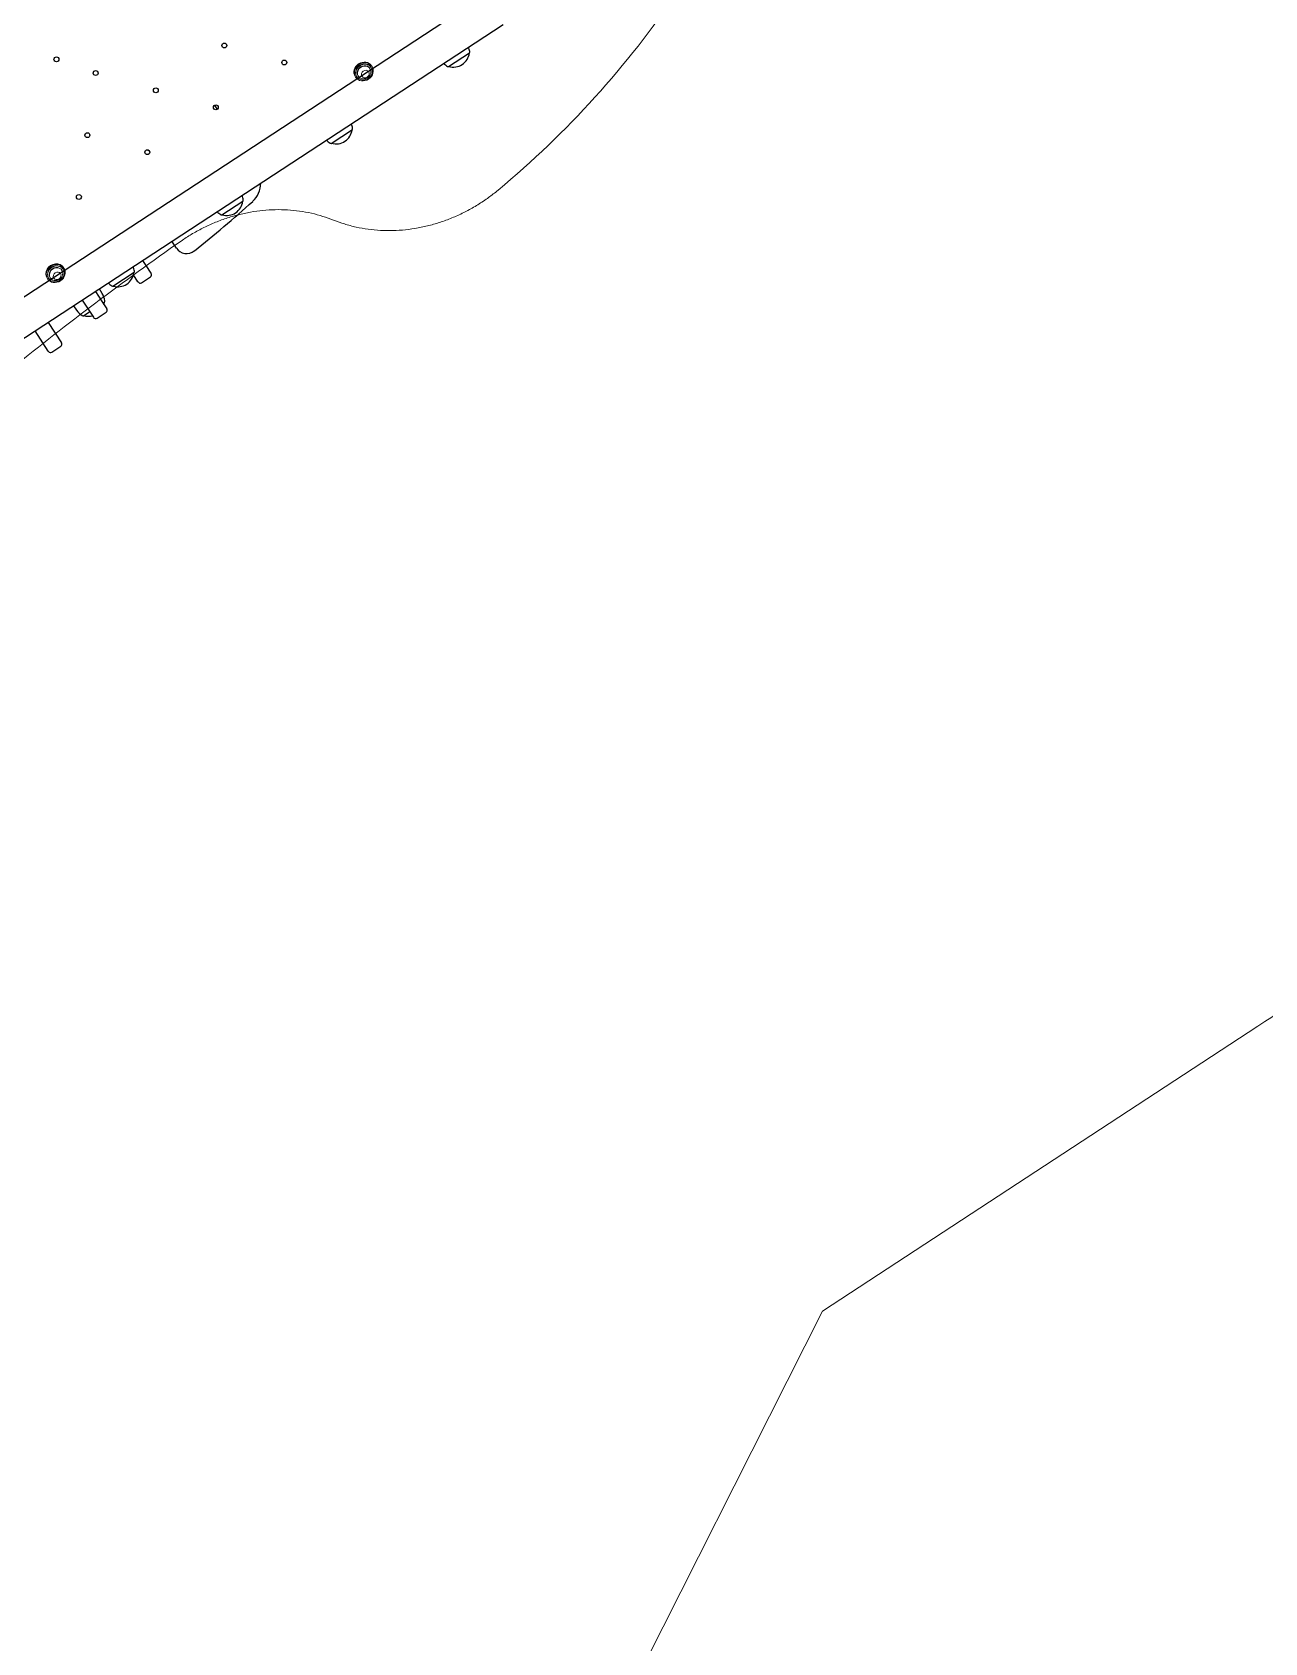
# Model space of a CAD drawing. Header units: millimetres. Extents: x 246416442 to 246896683, y 7418963194 to 7419503218.
# Drawn here: x 246846817 to 246848323, y 7419447189 to 7419449158 of the extents above; entities that cross this region are included whole.
import ezdxf
from ezdxf.lldxf.tags import DXFTag

# ---------------------------------------------------------------- set-up
doc = ezdxf.new("R2010")
doc.units = ezdxf.units.MM
doc.linetypes.add('DASHED2', pattern=[9.525, 6.35, -3.175])
doc.linetypes.add('HIDDEN', pattern=[9.525, 6.35, -3.175])
for name, color, linetype in [('L-EDGE-CONCRETE', 1, 'CONCRETE_EDGE_SHORT'), ('L-Hatch Boundary', 1, 'Continuous'), ('L-ST-SHADE-SAIL', 5, 'DASHED2'), ('L-X-E-PLAY', 9, 'Continuous'), ('L-X-E-PLAY (FallZone)', 252, 'HIDDEN')]:
    doc.layers.add(name, color=color, linetype=linetype)
doc.styles.get("Standard").update_dxf_attribs({"font": 'arial.ttf'})
doc.linetypes.add('CONCRETE_EDGE_SHORT', pattern='A,0.5,-0.2,["CE",Standard,S=0.1,R=0,X=-0.05,Y=-0.05],-0.2', length=0.9)
tags = doc.linetypes.add('HIDDEN2', pattern=[4.7625, 3.175, -1.5875]).pattern_tags.tags
tags[6:7] = [DXFTag(74, 4), DXFTag(75, 0), DXFTag(340, '0'), DXFTag(46, 0.0), DXFTag(50, 0.0), DXFTag(44, 0.0), DXFTag(45, 0.0)]
tags[4:5] = [DXFTag(74, 4), DXFTag(75, 0), DXFTag(340, '0'), DXFTag(46, 0.0), DXFTag(50, 0.0), DXFTag(44, 0.0), DXFTag(45, 0.0)]

# ---------------------------------------------------------------- blocks, each defined once
blk = doc.blocks.new('Artisan - Moduplay')
at = {"layer": 'L-X-E-PLAY', "lineweight": 25}
for p, q in [((-138933.4, -701063.9), (-139624.8, -700664.7)), ((-139645.9, -700701.2), (-138954.5, -701100.4)), ((-139561.5, -700784.2), (-139546.7, -700758.5)), ((-139530.2, -700768.1), (-139545, -700793.7)), ((-139561.5, -700784.2), (-139561.7, -700784.5)), ((-139560.6, -700788.6), (-139549.3, -700795.1)), ((-139498.1, -700786.6), (-139501.2, -700792.5)), ((-139545.2, -700794), (-139545, -700793.7)), ((-139503.6, -700803), (-139495.4, -700807.8)), ((-139499.5, -700815), (-139493.7, -700804.8)), ((-139493.7, -700804.8), (-139486.9, -700793.1)), ((-139470.4, -700802.6), (-139477.2, -700814.4)), ((-139468.9, -700811.2), (-139465.3, -700805.5)), ((-139499.5, -700815), (-139499.6, -700815)), ((-139498.5, -700819.1), (-139487.2, -700825.7)), ((-139483.1, -700824.6), (-139483, -700824.5)), ((-139477.2, -700814.4), (-139483, -700824.5)), ((-139478.9, -700817.3), (-139476.8, -700818.5)), ((-139455, -700818.9), (-139428.1, -700834.4)), ((-139201.6, -700830), (-139204.6, -700835.2)), ((-139436.4, -700843.7), (-139436.5, -700844)), ((-139436.4, -700843.7), (-139431.3, -700834.9)), ((-139435.4, -700848.1), (-139424.1, -700854.6)), ((-139414.1, -700843.3), (-139419.9, -700853.2)), ((-139410.6, -700837.1), (-139414.1, -700843.3)), ((-139420, -700853.5), (-139419.9, -700853.2)), ((-139378.4, -700867.1), (-139373.5, -700858.5)), ((-139317.3, -700898.4), (-139290.5, -700913.9)), ((-139178.9, -700978.3), (-139152.1, -700993.8)), ((-139030.6, -701064), (-139003.8, -701079.4))]:
    blk.add_line(p, q, dxfattribs=at)
at = {"layer": 'L-X-E-PLAY', "lineweight": 13}
for p, q in [((-139482.5, -700742.7), (-139483, -700743.5)), ((-139481.7, -700744.2), (-139481.9, -700744.6)), ((-139480.2, -700745.6), (-139480.4, -700746)), ((-139465.7, -700754.5), (-139465.5, -700754.1)), ((-139463.8, -700755.1), (-139463.5, -700754.7)), ((-139462.2, -700755.5), (-139461.8, -700754.7)), ((-139092.8, -700967.7), (-139093.3, -700968.5)), ((-139092, -700969.2), (-139092.2, -700969.6)), ((-139090.5, -700970.6), (-139090.7, -700971)), ((-139076, -700979.5), (-139075.8, -700979.1)), ((-139074, -700980.1), (-139073.8, -700979.7)), ((-139072.5, -700980.5), (-139072, -700979.7))]:
    blk.add_line(p, q, dxfattribs=at)
at = {"layer": 'L-X-E-PLAY', "lineweight": 25}
for centre in [(-139238.5, -700632.3), (-139231.9, -700682.6), (-139304.2, -700707.8), (-139376.3, -700732.6), (-139217.6, -700757.8), (-139289.7, -700782.6), (-139131, -700807.8), (-139203.1, -700832.6), (-139116.5, -700882.6)]:
    blk.add_circle(centre, 3, dxfattribs=at)
at = {"layer": 'L-X-E-PLAY', "lineweight": 13}
for centre, radius, start, end in [((-139472.4, -700749.1), 8.95, 196.2675, 283.7216), ((-141107.1, -704101.1), 3670.8, 61.7252, 65.7442), ((-139082.7, -700974.1), 8.95, 196.2675, 283.7216), ((-138674, -700114.3), 1168, 246.5933, 262.6778)]:
    blk.add_arc(centre, radius, start, end, dxfattribs=at)
at = {"layer": 'L-X-E-PLAY', "lineweight": 25}
for centre, radius, start, end in [((-139559.1, -700786), 3, 150, 240), ((-139268.6, -700786.2), 19, 164.8968, 175.6994), ((-139547.8, -700792.5), 3, 240, 330), ((-139479.2, -700804), 24.8, 152.4999, 174.5758), ((-139501.8, -700801.8), 2.1, 174.5758, 213.0584), ((-139483.9, -700799.8), 19.6, 189.9665, 222.3012), ((-139497, -700816.5), 3, 150, 240), ((-139485.7, -700823.1), 3, 240, 330), ((-139483.9, -700799.8), 19.6, 282.0162, 290.0335), ((-139476.7, -700816.4), 2.1, 266.9416, 305.4242), ((-139489.9, -700797.8), 24.8, 305.4242, 327.5001), ((-139430.5, -700819.9), 24.8, 161.3474, 174.5758), ((-139453.2, -700817.8), 2.1, 174.5758, 213.0584), ((-139435.3, -700815.8), 19.6, 189.9665, 290.0335), ((-139441.2, -700813.8), 24.8, 305.4242, 318.6527), ((-139433.9, -700845.5), 3, 150, 240), ((-139428, -700832.3), 2.1, 266.9416, 305.4242), ((-139422.6, -700852), 3, 240, 330), ((-139365.4, -700874.6), 15, 150, 245.3132), ((-138762.5, -699563), 1458.6, 245.3132, 248.9919), ((-139292.8, -700899.4), 24.8, 161.3474, 174.5758), ((-139315.5, -700897.3), 2.1, 174.5758, 213.0584), ((-139297.6, -700895.3), 19.6, 189.9665, 290.0335), ((-139290.3, -700911.8), 2.1, 266.9416, 305.4242), ((-139303.5, -700893.3), 24.8, 305.4242, 318.6527), ((-139274.6, -700896.6), 30, 248.9919, 296.6844), ((-139154.5, -700979.3), 24.8, 161.3474, 174.5758), ((-139177.1, -700977.2), 2.1, 174.5758, 213.0584), ((-139159.2, -700975.2), 19.6, 189.9665, 290.0335), ((-139152, -700991.7), 2.1, 266.9416, 305.4242), ((-139165.2, -700973.2), 24.8, 305.4242, 318.6527), ((-139006.2, -701065), 24.8, 161.2298, 174.5758), ((-139028.9, -701062.8), 2.1, 174.5758, 213.0584), ((-139010.9, -701060.8), 19.6, 189.9665, 290.0335), ((-139003.7, -701077.3), 2.1, 266.9416, 305.4242), ((-139016.9, -701058.8), 24.8, 305.4242, 318.7702)]:
    blk.add_arc(centre, radius, start, end, dxfattribs=at)
at = {"layer": 'L-X-E-PLAY', "lineweight": 13}
for centre, major_axis in [((-139472.6, -700749.5), (-10.4, 6)), ((-139472.9, -700749.9), (9.09, -5.25)), ((-139474.3, -700752.3), (-4.33, 2.5)), ((-139082.9, -700974.5), (-10.4, 6)), ((-139083.1, -700974.9), (9.09, -5.25)), ((-139084.5, -700977.3), (-4.33, 2.5))]:
    blk.add_ellipse(centre, major_axis=major_axis, ratio=0.883148, dxfattribs=at)
for centre, major_axis, start_param, end_param in [((-139472.1, -700748.7), (-10.4, 6), 3.141593, 6.283187), ((-139472.6, -700749.5), (9.09, -5.25), 0, 3.141595), ((-139473.1, -700750.2), (-7.36, 4.25), 0, 0.755194), ((-139473.1, -700750.2), (-7.36, 4.25), 2.386247, 6.283185), ((-139472.9, -700749.9), (7.36, -4.25), 0, 3.141596), ((-139082.4, -700973.7), (-10.4, 6), 3.141593, 6.283185), ((-139082.9, -700974.5), (9.09, -5.25), 0, 3.141593), ((-139083.4, -700975.2), (-7.36, 4.25), 2.386247, 6.283187), ((-139083.1, -700974.9), (7.36, -4.25), 0, 3.141594), ((-139083.4, -700975.2), (-7.36, 4.25), 0.000002, 0.755194)]:
    blk.add_ellipse(centre, major_axis=major_axis, ratio=0.883148, start_param=start_param, end_param=end_param, dxfattribs=at)
for points, knots in [([(-139368.2, -700868.3), (-139363.4, -700870.9), (-139355.3, -700875.7), (-139342.1, -700884.6), (-139330.1, -700894.2), (-139318.5, -700904.8), (-139307.9, -700916.1), (-139298.2, -700928.1), (-139289.6, -700940.6), (-139281.9, -700953.8), (-139275.4, -700967.2), (-139270, -700981.2), (-139265.9, -700995.1), (-139262.9, -701009.6), (-139261.8, -701018.2), (-139261.4, -701023.2)], [0, 0, 0, 0, 0.074252, 0.151598, 0.228946, 0.306295, 0.383649, 0.461008, 0.538374, 0.615749, 0.693137, 0.77054, 0.847961, 0.925404, 1, 1, 1, 1]), ([(-139261.4, -701023.2), (-139260.9, -701028.3), (-139259.8, -701037.1), (-139256.8, -701051.8), (-139252.5, -701065.9), (-139247, -701080.1), (-139240.3, -701093.8), (-139232.4, -701107), (-139223.5, -701119.7), (-139213.6, -701131.8), (-139202.7, -701143.2), (-139191, -701153.7), (-139178.4, -701163.5), (-139165.4, -701172.2), (-139151.4, -701180), (-139142.9, -701184), (-139138, -701186.2)], [0, 0, 0, 0, 0.069128, 0.141069, 0.21303, 0.285009, 0.357002, 0.429006, 0.50102, 0.573042, 0.645068, 0.717099, 0.789132, 0.861167, 0.933202, 1, 1, 1, 1])]:
    blk.add_open_spline(points, degree=3, knots=knots, dxfattribs=at)
at = {"layer": 'L-X-E-PLAY (FallZone)', "color": 252, "linetype": 'HIDDEN2', "lineweight": 13, "ltscale": 0.25}
blk.add_lwpolyline([(-135624.6, -701132.6, -0.44903), (-137300.3, -702622.3), (-137645, -702821.3, -0.348321), (-139488.7, -702548.7, -0.025953), (-139632, -702475.6), (-140182.9, -702157.6), (-140758.8, -702157.6, -0.202725), (-141834.9, -701702.6), (-142458.7, -701702.6, -0.414214), (-143958.7, -700202.6), (-143958.7, -700062.6, -0.414214), (-142458.7, -698562.6), (-141834.9, -698562.6, -0.202725), (-140758.8, -698107.6), (-140377.7, -698107.6), (-140377.7, -697132.6, -1), (-137335.6, -697132.6), (-137335.6, -697278.7), (-136374.6, -697833.5, -0.267949), (-135624.6, -699132.6), (-135624.6, -701132.6)], format="xyb", dxfattribs=at)

msp = doc.modelspace()

# ---------------------------------------------------------------- linework, layer by layer
at = {"layer": 'L-EDGE-CONCRETE', "ltscale": 25, "const_width": 200, "flags": 128}
msp.add_lwpolyline([(246837601.9, 7419449868.3, -0.17487), (246841317.4, 7419448271, -1.219349), (246850209.6, 7419448585.4)], format="xyb", dxfattribs=at)
at = {"layer": 'L-Hatch Boundary'}
msp.add_arc((246845688.6, 7419449340), 4500, 350.9915, 193.7457, dxfattribs=at)
at = {"layer": 'L-ST-SHADE-SAIL', "ltscale": 0.5, "const_width": 100, "flags": 128}
msp.add_lwpolyline([(246859558.4, 7419444257.7, -0.009804), (246850603.8, 7419449269.6, -0.241023), (246847202.1, 7419444392.7, -0.235128), (246853154.9, 7419437677.9, -0.27209), (246859558.4, 7419444257.7, 24.185164)], format="xyb", dxfattribs=at)

# ---------------------------------------------------------------- block references
at = {"layer": 'L-X-E-PLAY', "rotation": 63.22002274932392}
msp.add_blockref('Artisan - Moduplay', (246284097.9, 7419889110), dxfattribs=at)

doc.saveas('drawing.dxf')
